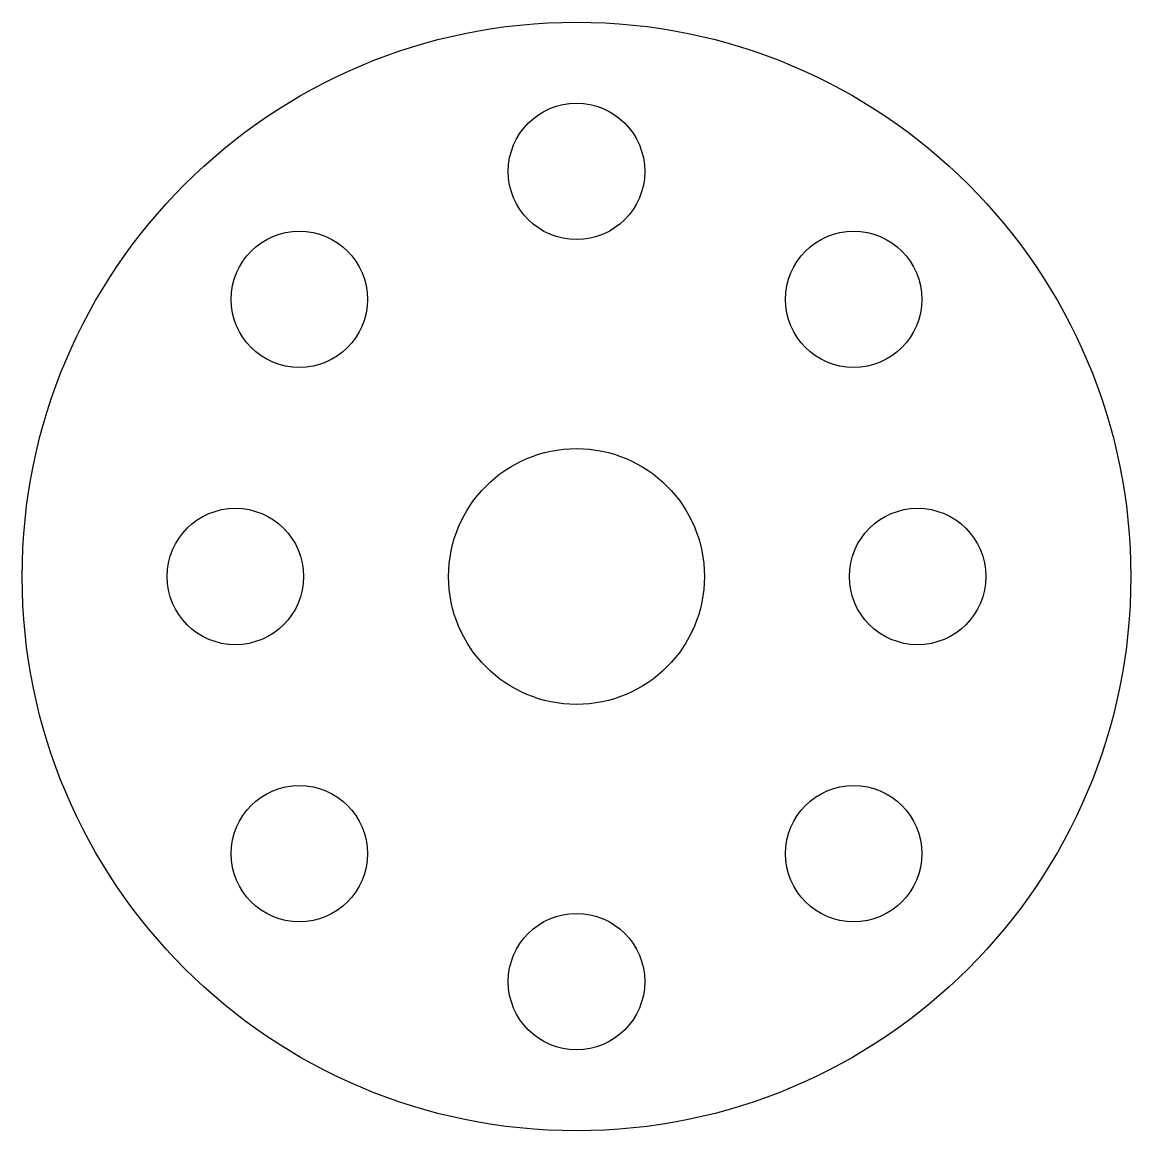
# Model space of a CAD drawing. Header units: millimetres. Extents: x -13 to 13, y -13 to 13.
import ezdxf

# ---------------------------------------------------------------- set-up
doc = ezdxf.new("R2010")
doc.units = ezdxf.units.MM

msp = doc.modelspace()

# ---------------------------------------------------------------- linework, layer by layer
at = {"color": 7, "linetype": 'Continuous', "lineweight": 25}
for centre, radius in [((0, 0), 13), ((0, 9.5), 1.6), ((-6.5, 6.5), 1.6), ((6.5, 6.5), 1.6), ((0, 0), 3), ((-8, 0), 1.6), ((8, 0), 1.6), ((-6.5, -6.5), 1.6), ((6.5, -6.5), 1.6), ((0, -9.5), 1.6)]:
    msp.add_circle(centre, radius, dxfattribs=at)

doc.saveas('drawing.dxf')
